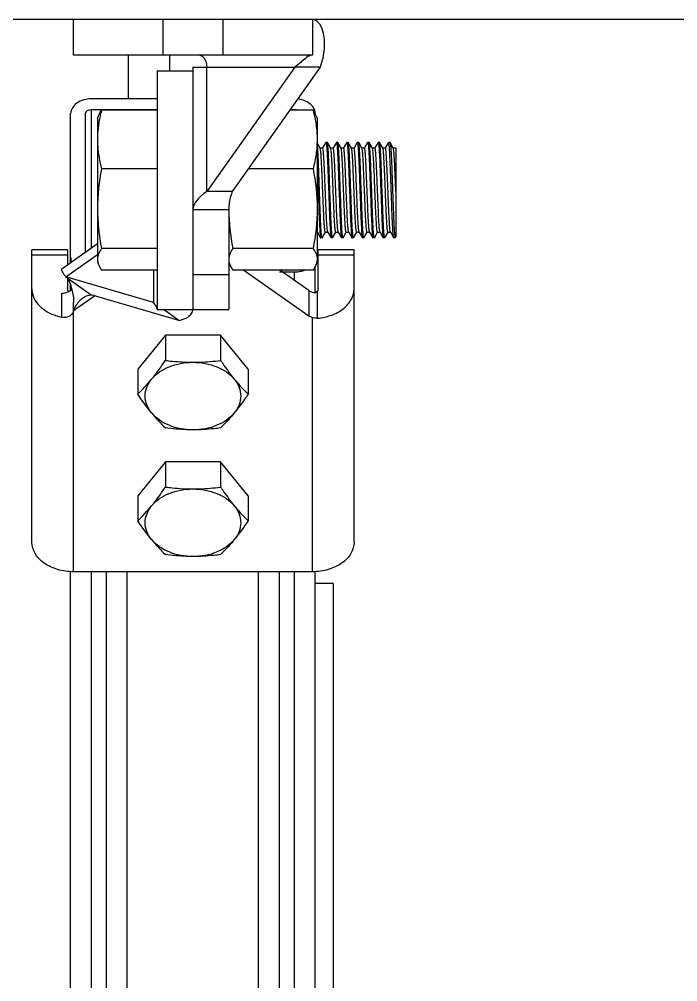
# Model space of a CAD drawing. Extents: x 4995099 to 5303443, y 4627657 to 4889583.
# Drawn here: x 5050446 to 5052048, y 4752135 to 4754476 of the extents above; entities that cross this region are included whole.
import ezdxf

# ---------------------------------------------------------------- set-up
doc = ezdxf.new("R2010")
doc.units = 0
doc.header["$LTSCALE"] = 1000
doc.header["$MEASUREMENT"] = 0
doc.layers.get('0').update_dxf_attribs({"color": 4, "linetype": 'CONTINUOUS'})
doc.layers.add('BZ', color=2, linetype='CONTINUOUS')

msp = doc.modelspace()

# ---------------------------------------------------------------- linework, layer by layer
at = {"linetype": 'Continuous'}
for p, q in [((5050578, 4754388.5), (5050578, 4754475.6)), ((5050578, 4754475.6), (5051158.8, 4754475.6)), ((5050795.8, 4754388.5), (5050795.8, 4754475.6)), ((5050941, 4754475.6), (5050941, 4754388.5)), ((5051158.8, 4754475.6), (5051158.8, 4754388.5)), ((5051158.8, 4754388.5), (5050578, 4754388.5)), ((5050710.7, 4754388.5), (5050710.7, 4754282)), ((5050811.3, 4754388.5), (5050811.3, 4754350.5)), ((5050868.3, 4754359.4), (5050868.3, 4753769.7)), ((5050868.3, 4754359.4), (5051116.2, 4754359.4)), ((5051116.2, 4754359.4), (5050902.4, 4754057)), ((5050902.4, 4754057), (5050902.4, 4754359.4)), ((5051177.8, 4754359.4), (5050964, 4754057)), ((5051177.8, 4754359.4), (5051116.2, 4754359.4)), ((5050781.2, 4754350.5), (5050781.2, 4753769.7)), ((5050781.2, 4754350.5), (5050868.3, 4754350.5)), ((5050781.2, 4754282), (5050621.5, 4754282)), ((5050570.7, 4753883.8), (5050570.7, 4754246.1)), ((5050607, 4753909.4), (5050607, 4754246.1)), ((5050621.5, 4753919.7), (5050621.5, 4754256.4)), ((5050621.5, 4754256.4), (5050781.2, 4754256.4)), ((5050636, 4754234.3), (5050638.4, 4754240.7)), ((5050781.2, 4754254.4), (5050645.8, 4754254.4)), ((5051160.5, 4754254.4), (5051103.6, 4754254.4)), ((5051105, 4754256.4), (5051115.2, 4754256.4)), ((5051115.2, 4754254.4), (5051115.2, 4754256.4)), ((5051168, 4754240.7), (5051170.4, 4754234.3)), ((5050636, 4754234.3), (5050636, 4753885.8)), ((5051170.4, 4754234.3), (5051170.4, 4753885.8)), ((5051177.8, 4754162.4), (5051170.4, 4754175.4)), ((5051191.7, 4754176), (5051183.9, 4754162.5)), ((5051191.7, 4754176), (5051192, 4754176.2)), ((5051195.2, 4754176.2), (5051192, 4754176.2)), ((5051195.4, 4754176), (5051195.2, 4754176.2)), ((5051203.2, 4754162.4), (5051195.4, 4754176)), ((5051217.2, 4754176), (5051209.3, 4754162.5)), ((5051217.2, 4754176), (5051217.4, 4754176.2)), ((5051220.6, 4754176.2), (5051217.4, 4754176.2)), ((5051220.8, 4754176), (5051220.6, 4754176.2)), ((5051228.6, 4754162.4), (5051220.8, 4754176)), ((5051242.6, 4754176), (5051234.7, 4754162.5)), ((5051242.6, 4754176), (5051242.8, 4754176.2)), ((5051246, 4754176.2), (5051242.8, 4754176.2)), ((5051246.2, 4754176), (5051246, 4754176.2)), ((5051254, 4754162.4), (5051246.2, 4754176)), ((5051268, 4754176), (5051260.2, 4754162.5)), ((5051268, 4754176), (5051268.2, 4754176.2)), ((5051271.4, 4754176.2), (5051268.2, 4754176.2)), ((5051271.6, 4754176), (5051271.4, 4754176.2)), ((5051279.5, 4754162.4), (5051271.6, 4754176)), ((5051293.4, 4754176), (5051285.6, 4754162.5)), ((5051293.4, 4754176), (5051293.6, 4754176.2)), ((5051296.8, 4754176.2), (5051293.6, 4754176.2)), ((5051297, 4754176), (5051296.8, 4754176.2)), ((5051304.9, 4754162.4), (5051297, 4754176)), ((5051318.8, 4754176), (5051311, 4754162.5)), ((5051318.8, 4754176), (5051319, 4754176.2)), ((5051322.2, 4754176.2), (5051319, 4754176.2)), ((5051322.5, 4754176), (5051322.2, 4754176.2)), ((5051330.3, 4754162.4), (5051322.5, 4754176)), ((5051344.2, 4754176), (5051336.4, 4754162.5)), ((5051344.5, 4754176.2), (5051344.2, 4754176)), ((5051347.6, 4754176.2), (5051344.5, 4754176.2)), ((5051347.6, 4754176.2), (5051347.9, 4754176)), ((5051355.7, 4754162.4), (5051347.9, 4754176)), ((5051347.9, 4754176), (5051348, 4754175.8)), ((5051178, 4754162.2), (5051177.8, 4754162.4)), ((5051184, 4754162.4), (5051177.8, 4754162.4)), ((5051178.1, 4754161.7), (5051178, 4754162.2)), ((5051203.4, 4754162.2), (5051203.2, 4754162.4)), ((5051209.4, 4754162.4), (5051203.2, 4754162.4)), ((5051228.8, 4754162.2), (5051228.6, 4754162.4)), ((5051234.8, 4754162.4), (5051228.6, 4754162.4)), ((5051254.2, 4754162.2), (5051254, 4754162.4)), ((5051260.3, 4754162.4), (5051254, 4754162.4)), ((5051254.3, 4754162), (5051254.2, 4754162.2)), ((5051279.6, 4754162.2), (5051279.5, 4754162.4)), ((5051285.7, 4754162.4), (5051279.5, 4754162.4)), ((5051305, 4754162.2), (5051304.9, 4754162.4)), ((5051311.1, 4754162.4), (5051304.9, 4754162.4)), ((5051330.4, 4754162.2), (5051330.3, 4754162.4)), ((5051336.5, 4754162.4), (5051330.3, 4754162.4)), ((5051355.8, 4754162.2), (5051355.7, 4754162.4)), ((5051361.9, 4754162.4), (5051355.7, 4754162.4)), ((5051362, 4754162.9), (5051361.8, 4754162.5)), ((5051362, 4754162.4), (5051361.9, 4754162.4)), ((5051362, 4754162.9), (5051362, 4753946.6)), ((5050781.2, 4754112.1), (5050645.8, 4754112.1)), ((5051160.5, 4754112.1), (5051003, 4754112.1)), ((5050964, 4754057), (5050902.4, 4754057)), ((5050955.5, 4754012.4), (5050868.3, 4754012.4)), ((5050955.5, 4754012.4), (5050955.5, 4753769.7)), ((5051170.4, 4753957.7), (5051171.2, 4753957.7)), ((5051171, 4753957.9), (5051171.2, 4753957.7)), ((5051171.2, 4753957.7), (5051179, 4753944.1)), ((5051182.7, 4753944.1), (5051190.5, 4753957.6)), ((5051190.4, 4753957.7), (5051196.6, 4753957.7)), ((5051196.5, 4753957.9), (5051196.3, 4753958.2)), ((5051196.5, 4753957.9), (5051196.6, 4753957.7)), ((5051196.6, 4753957.7), (5051204.5, 4753944.1)), ((5051208.1, 4753944.1), (5051215.9, 4753957.6)), ((5051215.8, 4753957.7), (5051222, 4753957.7)), ((5051221.9, 4753957.9), (5051222, 4753957.7)), ((5051222, 4753957.7), (5051229.9, 4753944.1)), ((5051233.5, 4753944.1), (5051241.3, 4753957.6)), ((5051241.2, 4753957.7), (5051247.4, 4753957.7)), ((5051247.3, 4753957.9), (5051247.4, 4753957.7)), ((5051247.4, 4753957.7), (5051255.3, 4753944.1)), ((5051258.9, 4753944.1), (5051266.7, 4753957.6)), ((5051266.6, 4753957.7), (5051272.8, 4753957.7)), ((5051272.7, 4753957.9), (5051272.8, 4753957.7)), ((5051272.8, 4753957.7), (5051280.7, 4753944.1)), ((5051284.3, 4753944.1), (5051292.1, 4753957.6)), ((5051292, 4753957.7), (5051298.2, 4753957.7)), ((5051298.1, 4753957.9), (5051298.2, 4753957.7)), ((5051298.2, 4753957.7), (5051306.1, 4753944.1)), ((5051309.8, 4753944.1), (5051317.5, 4753957.6)), ((5051317.4, 4753957.7), (5051323.6, 4753957.7)), ((5051323.5, 4753957.9), (5051322.7, 4753961.1)), ((5051323.5, 4753957.9), (5051323.6, 4753957.7)), ((5051323.6, 4753957.7), (5051331.5, 4753944.1)), ((5051335.2, 4753944.1), (5051342.9, 4753957.6)), ((5051342.8, 4753957.7), (5051349.1, 4753957.7)), ((5051348.9, 4753957.9), (5051349.1, 4753957.7)), ((5051349.1, 4753957.7), (5051356.9, 4753944.1)), ((5051179, 4753944.1), (5051179.3, 4753943.9)), ((5051182.5, 4753943.9), (5051179.3, 4753943.9)), ((5051182.7, 4753944.1), (5051182.5, 4753943.9)), ((5051204.5, 4753944.1), (5051204.7, 4753943.9)), ((5051207.9, 4753943.9), (5051204.7, 4753943.9)), ((5051208.1, 4753944.1), (5051207.9, 4753943.9)), ((5051229.9, 4753944.1), (5051230.1, 4753943.9)), ((5051233.3, 4753943.9), (5051230.1, 4753943.9)), ((5051233.5, 4753944.1), (5051233.3, 4753943.9)), ((5051255.3, 4753944.1), (5051255.5, 4753943.9)), ((5051258.7, 4753943.9), (5051255.5, 4753943.9)), ((5051258.9, 4753944.1), (5051258.7, 4753943.9)), ((5051280.7, 4753944.1), (5051280.9, 4753943.9)), ((5051284.1, 4753943.9), (5051280.9, 4753943.9)), ((5051284.3, 4753944.1), (5051284.1, 4753943.9)), ((5051306.1, 4753944.1), (5051306.3, 4753943.9)), ((5051309.5, 4753943.9), (5051306.3, 4753943.9)), ((5051309.8, 4753944.1), (5051309.5, 4753943.9)), ((5051331.5, 4753944.1), (5051331.7, 4753943.9)), ((5051334.9, 4753943.9), (5051331.7, 4753943.9)), ((5051335.2, 4753944.1), (5051334.9, 4753943.9)), ((5051360.3, 4753943.9), (5051357.2, 4753943.9)), ((5051360.3, 4753943.9), (5051360.6, 4753944.1)), ((5051360.6, 4753944.1), (5051362, 4753946.6)), ((5050476.3, 4753204), (5050476.3, 4753914.9)), ((5050563.4, 4753914.9), (5050476.3, 4753914.9)), ((5050549.2, 4753868.6), (5050636, 4753930)), ((5050563.4, 4753914.9), (5050563.4, 4753878.6)), ((5050781.2, 4753917.8), (5050645.8, 4753917.8)), ((5051160.5, 4753917.8), (5050965.3, 4753917.8)), ((5051173.2, 4753820), (5051173.2, 4753914.9)), ((5051260.4, 4753914.9), (5051173.2, 4753914.9)), ((5051260.4, 4753204), (5051260.4, 4753914.9)), ((5050563.4, 4753902.1), (5050476.3, 4753902.1)), ((5050558.8, 4753849.3), (5050636, 4753903.9)), ((5051260.4, 4753902.1), (5051173.2, 4753902.1)), ((5050636, 4753885.8), (5050638.4, 4753879.4)), ((5050781.2, 4753865.7), (5050645.8, 4753865.7)), ((5050772.7, 4753865.7), (5050772.7, 4753786.7)), ((5050955.5, 4753885.8), (5050957.8, 4753879.4)), ((5051160.5, 4753865.7), (5050965.3, 4753865.7)), ((5050992.4, 4753865.7), (5051150.2, 4753754.2)), ((5051150.2, 4753815.8), (5051079.5, 4753865.7)), ((5051166, 4753811.6), (5051166, 4753874.8)), ((5051168, 4753879.4), (5051170.4, 4753885.8)), ((5050558.8, 4753849.3), (5050620.4, 4753805.8)), ((5050772.7, 4753786.7), (5050558.8, 4753849.3)), ((5050563.4, 4753846.1), (5050563.4, 4753820)), ((5050564.1, 4753845.6), (5050566.3, 4753841)), ((5050566.3, 4753841), (5050570.7, 4753829.4)), ((5050868.3, 4753854.7), (5050955.5, 4753854.7)), ((5051078.9, 4753861.1), (5051115.2, 4753861.1)), ((5051115.2, 4753840.5), (5051115.2, 4753861.1)), ((5050570.7, 4753816.8), (5050570.7, 4753829.6)), ((5050570.7, 4753829.4), (5050574.7, 4753815)), ((5050549, 4753751.1), (5050549, 4753809.7)), ((5050574.7, 4753815), (5050577.3, 4753798.6)), ((5050577.3, 4753798.6), (5050577.9, 4753786.8)), ((5050577.9, 4753767.2), (5050628.9, 4753803.3)), ((5050834.3, 4753743.1), (5050620.4, 4753805.8)), ((5051150.2, 4753815.8), (5051150.2, 4753754.2)), ((5051170.7, 4753814.3), (5051170.7, 4753748.6)), ((5050577.9, 4753132.1), (5050577.9, 4753786.8)), ((5050781.2, 4753769.7), (5050955.5, 4753769.7)), ((5050834.3, 4753743.1), (5050796.8, 4753769.7)), ((5051158.7, 4753750), (5051158.7, 4753132.1)), ((5050801.2, 4753707.1), (5050734.2, 4753624.9)), ((5050801.2, 4753707.1), (5050801.2, 4753646)), ((5050935.4, 4753707.1), (5050801.2, 4753707.1)), ((5050935.4, 4753707.1), (5050935.4, 4753646)), ((5051002.4, 4753624.9), (5050935.4, 4753707.1)), ((5050734.2, 4753624.9), (5050734.2, 4753563.8)), ((5051002.4, 4753624.9), (5051002.4, 4753563.8)), ((5050801.2, 4753399.1), (5050734.2, 4753316.9)), ((5050801.2, 4753399.1), (5050801.2, 4753338)), ((5050935.4, 4753399.1), (5050801.2, 4753399.1)), ((5050935.4, 4753399.1), (5050935.4, 4753338)), ((5051002.4, 4753316.9), (5050935.4, 4753399.1)), ((5050734.2, 4753316.9), (5050734.2, 4753255.8)), ((5051002.4, 4753316.9), (5051002.4, 4753255.8)), ((5050570.7, 4749819.3), (5050570.7, 4753132.1)), ((5051158.7, 4753132.1), (5050577.9, 4753132.1)), ((5050621.5, 4749817.8), (5050621.5, 4753132.1)), ((5050657.8, 4749817.8), (5050657.8, 4753132.1)), ((5050708.6, 4749817.8), (5050708.6, 4753132.1)), ((5051028, 4749817.8), (5051028, 4753132.1)), ((5051078.9, 4749817.8), (5051078.9, 4753132.1)), ((5051115.2, 4749817.8), (5051115.2, 4753132.1)), ((5051166, 4749819.3), (5051166, 4753132.1)), ((5051209.5, 4753103.7), (5051166, 4753103.7)), ((5051209.5, 4753103.7), (5051209.5, 4749922.9))]:
    msp.add_line(p, q, dxfattribs=at)
for centre, radius, start, end in [((5051138.3, 4754245.6), 27.8, 17.8946, 22.1691), ((5050667.4, 4753930.4), 135.5, 215.5714, 216.7651), ((5050551.4, 4753842.1), 32, 292.244, 297.8329), ((5050552.3, 4753840.4), 30.1, 297.8753, 299.7704), ((5050443.4, 4753865), 418.6, 313.9914, 320.7735), ((5051092, 4753782.9), 418.6, 219.2265, 226.0086), ((5050443.4, 4753557), 418.6, 313.9914, 320.7735), ((5051092, 4753474.9), 418.6, 219.2265, 226.0086)]:
    msp.add_arc(centre, radius, start, end, dxfattribs=at)
for points, knots in [([(5051158.8, 4754475.6), (5051173.1, 4754475.6), (5051185.3, 4754448.9), (5051188, 4754423.4), (5051187.7, 4754395.2), (5051182.8, 4754373.8), (5051177.8, 4754359.4)], [0, 0, 0, 0, 0.34128, 0.481725, 0.640517, 1, 1, 1, 1]), ([(5050902.4, 4754359.4), (5050902.4, 4754366.6), (5050899.6, 4754379.8), (5050887.4, 4754388.5), (5050881.8, 4754388.5)], [0, 0, 0, 0, 0.55976, 1, 1, 1, 1]), ([(5051158.8, 4754388.5), (5051155, 4754388.5), (5051146, 4754384.1), (5051139.2, 4754377.9), (5051134.9, 4754374.3)], [0, 0, 0, 0, 0.400704, 1, 1, 1, 1]), ([(5051134.9, 4754374.3), (5051133.5, 4754373.1), (5051127.4, 4754368), (5051121.2, 4754363), (5051116.2, 4754359.4)], [0, 0, 0, 0, 0.226541, 1, 1, 1, 1]), ([(5050621.5, 4754282), (5050609, 4754282), (5050585.8, 4754277.3), (5050570.7, 4754255.9), (5050570.7, 4754246.1)], [0, 0, 0, 0, 0.559767, 1, 1, 1, 1]), ([(5051164, 4754256), (5051162.6, 4754259.4), (5051153.2, 4754273.6), (5051135.6, 4754280.3), (5051122.7, 4754281.6)], [0, 0, 0, 0, 0.221061, 1, 1, 1, 1]), ([(5050645.8, 4754254.4), (5050644.3, 4754248.5), (5050638.9, 4754225.2), (5050636, 4754201.2), (5050636, 4754183.3)], [0, 0, 0, 0, 0.252048, 1, 1, 1, 1]), ([(5050638.3, 4754240.5), (5050638.7, 4754241.7), (5050640.7, 4754246.6), (5050643.5, 4754251.1), (5050645.8, 4754254.4)], [0, 0, 0, 0, 0.238306, 1, 1, 1, 1]), ([(5051168.1, 4754240.5), (5051167.7, 4754241.7), (5051165.6, 4754246.6), (5051162.9, 4754251.1), (5051160.5, 4754254.4)], [0, 0, 0, 0, 0.238306, 1, 1, 1, 1]), ([(5051160.5, 4754254.4), (5051163.5, 4754242.7), (5051168.5, 4754219.2), (5051170.4, 4754195.2), (5051170.4, 4754183.3)], [0, 0, 0, 0, 0.502209, 1, 1, 1, 1]), ([(5051166, 4754246.1), (5051166, 4754247.4), (5051165.8, 4754250.2), (5051165.1, 4754252.8), (5051164.7, 4754254.1)], [0, 0, 0, 0, 0.496614, 1, 1, 1, 1]), ([(5050636, 4754183.3), (5050636, 4754177.3), (5050636.9, 4754153.3), (5050641.3, 4754129.6), (5050645.8, 4754112.1)], [0, 0, 0, 0, 0.248826, 1, 1, 1, 1]), ([(5051170.4, 4754183.3), (5051170.4, 4754171.3), (5051168.5, 4754147.3), (5051163.5, 4754123.8), (5051160.5, 4754112.1)], [0, 0, 0, 0, 0.497791, 1, 1, 1, 1]), ([(5051179.3, 4753977.9), (5051178.4, 4753996.3), (5051177.3, 4754025.3), (5051175.9, 4754064.8), (5051174.9, 4754095.5), (5051173.8, 4754123.4), (5051172.7, 4754146.6), (5051171.9, 4754162.1), (5051171, 4754170.8), (5051170.6, 4754173.8), (5051170.4, 4754174.9)], [0, 0, 0, 0, 0.280313, 0.441626, 0.601058, 0.746568, 0.867171, 0.953784, 0.982215, 1, 1, 1, 1]), ([(5051192, 4754176.2), (5051192.1, 4754176.2), (5051192.4, 4754175.7), (5051192.6, 4754174.8), (5051192.9, 4754173.2), (5051193.4, 4754169.9), (5051193.9, 4754164.3), (5051194.4, 4754156), (5051195, 4754145.5), (5051195.6, 4754133.2), (5051196.2, 4754119.3), (5051197, 4754098.6), (5051198, 4754071.1), (5051199.1, 4754038), (5051200.2, 4754006.9), (5051201.1, 4753987), (5051201.5, 4753977.9)], [0, 0, 0, 0, 0.00218, 0.007156, 0.015174, 0.026244, 0.057342, 0.099842, 0.152844, 0.215209, 0.285592, 0.362474, 0.528996, 0.700446, 0.862075, 1, 1, 1, 1]), ([(5051204.7, 4753977.9), (5051204.3, 4753986.8), (5051203.4, 4754006), (5051202.3, 4754036.3), (5051201.2, 4754068.6), (5051200.1, 4754100.1), (5051199.2, 4754124.8), (5051198.3, 4754142.2), (5051197.8, 4754153), (5051197.2, 4754161.8), (5051196.7, 4754168.6), (5051196.1, 4754173), (5051195.8, 4754175.3), (5051195.4, 4754176)], [0, 0, 0, 0, 0.134252, 0.291372, 0.458537, 0.622096, 0.768683, 0.831794, 0.886343, 0.931217, 0.965509, 0.98855, 1, 1, 1, 1]), ([(5051217.4, 4754176.2), (5051217.5, 4754176.2), (5051217.8, 4754175.7), (5051218, 4754174.8), (5051218.3, 4754173.2), (5051218.8, 4754169.9), (5051219.3, 4754164.3), (5051219.8, 4754156), (5051220.4, 4754145.5), (5051221, 4754133.2), (5051221.6, 4754119.4), (5051222.4, 4754098.6), (5051223.4, 4754071.1), (5051224.5, 4754038.1), (5051225.7, 4754006.9), (5051226.5, 4753987), (5051226.9, 4753977.9)], [0, 0, 0, 0, 0.002174, 0.007143, 0.015154, 0.026218, 0.057307, 0.099799, 0.152794, 0.215155, 0.285537, 0.362422, 0.52895, 0.70041, 0.86206, 1, 1, 1, 1]), ([(5051230.1, 4753977.9), (5051229.7, 4753986.8), (5051228.9, 4754006), (5051227.7, 4754036.3), (5051226.6, 4754068.6), (5051225.5, 4754100.1), (5051224.6, 4754124.8), (5051223.8, 4754142.2), (5051223.2, 4754153), (5051222.6, 4754161.8), (5051222.1, 4754168.6), (5051221.5, 4754173), (5051221.2, 4754175.3), (5051220.8, 4754176)], [0, 0, 0, 0, 0.134248, 0.291362, 0.458527, 0.622086, 0.768676, 0.831791, 0.886342, 0.931217, 0.965509, 0.988549, 1, 1, 1, 1]), ([(5051242.8, 4754176.2), (5051243, 4754176.2), (5051243.2, 4754175.7), (5051243.5, 4754174.8), (5051243.8, 4754173.2), (5051244.2, 4754169.9), (5051244.7, 4754164.3), (5051245.3, 4754156), (5051245.8, 4754145.5), (5051246.4, 4754133.2), (5051247, 4754119.4), (5051247.8, 4754098.6), (5051248.8, 4754071.1), (5051249.9, 4754038.1), (5051251.1, 4754006.9), (5051251.9, 4753987), (5051252.3, 4753977.9)], [0, 0, 0, 0, 0.002175, 0.007145, 0.015158, 0.026223, 0.057313, 0.099807, 0.152805, 0.215171, 0.285555, 0.36244, 0.528965, 0.700426, 0.862068, 1, 1, 1, 1]), ([(5051255.5, 4753977.9), (5051255.1, 4753986.8), (5051254.3, 4754006), (5051253.2, 4754036.3), (5051252, 4754068.6), (5051250.9, 4754100.1), (5051250, 4754124.8), (5051249.2, 4754142.2), (5051248.6, 4754153), (5051248, 4754161.8), (5051247.5, 4754168.6), (5051246.9, 4754173), (5051246.6, 4754175.3), (5051246.2, 4754176)], [0, 0, 0, 0, 0.134249, 0.291369, 0.458531, 0.622086, 0.768675, 0.831789, 0.886339, 0.931214, 0.965507, 0.988549, 1, 1, 1, 1]), ([(5051268.2, 4754176.2), (5051268.4, 4754176.2), (5051268.6, 4754175.7), (5051268.9, 4754174.8), (5051269.2, 4754173.2), (5051269.6, 4754169.9), (5051270.1, 4754164.3), (5051270.7, 4754156), (5051271.2, 4754145.5), (5051271.8, 4754133.2), (5051272.4, 4754119.3), (5051273.2, 4754098.6), (5051274.2, 4754071.1), (5051275.3, 4754038), (5051276.5, 4754006.9), (5051277.3, 4753987), (5051277.8, 4753977.9)], [0, 0, 0, 0, 0.002179, 0.007154, 0.015171, 0.02624, 0.057337, 0.099835, 0.152836, 0.215199, 0.285581, 0.362463, 0.528986, 0.700438, 0.862072, 1, 1, 1, 1]), ([(5051280.9, 4753977.9), (5051280.5, 4753986.8), (5051279.7, 4754006), (5051278.6, 4754036.3), (5051277.5, 4754068.6), (5051276.3, 4754100.1), (5051275.4, 4754124.8), (5051274.6, 4754142.2), (5051274, 4754153), (5051273.4, 4754161.8), (5051272.9, 4754168.6), (5051272.3, 4754173), (5051272, 4754175.3), (5051271.6, 4754176)], [0, 0, 0, 0, 0.134251, 0.29137, 0.458536, 0.622096, 0.768683, 0.831794, 0.886344, 0.931218, 0.96551, 0.98855, 1, 1, 1, 1]), ([(5051293.6, 4754176.2), (5051293.8, 4754176.2), (5051294.1, 4754175.7), (5051294.3, 4754174.8), (5051294.6, 4754173.2), (5051295, 4754169.9), (5051295.5, 4754164.3), (5051296.1, 4754156), (5051296.7, 4754145.5), (5051297.2, 4754133.2), (5051297.8, 4754119.4), (5051298.6, 4754098.6), (5051299.6, 4754071.1), (5051300.7, 4754038.1), (5051301.9, 4754006.9), (5051302.7, 4753987), (5051303.2, 4753977.9)], [0, 0, 0, 0, 0.002173, 0.00714, 0.01515, 0.026213, 0.0573, 0.09979, 0.152784, 0.215145, 0.285528, 0.362414, 0.528942, 0.700406, 0.862059, 1, 1, 1, 1]), ([(5051306.3, 4753977.9), (5051305.9, 4753986.8), (5051305.1, 4754006), (5051304, 4754036.3), (5051302.9, 4754068.6), (5051301.7, 4754100.1), (5051300.8, 4754124.8), (5051300, 4754142.2), (5051299.4, 4754153), (5051298.8, 4754161.8), (5051298.3, 4754168.6), (5051297.7, 4754173), (5051297.4, 4754175.3), (5051297, 4754176)], [0, 0, 0, 0, 0.134247, 0.291362, 0.458526, 0.622082, 0.768672, 0.831787, 0.88634, 0.931215, 0.965508, 0.988549, 1, 1, 1, 1]), ([(5051319, 4754176.2), (5051319.2, 4754176.2), (5051319.5, 4754175.7), (5051319.7, 4754174.8), (5051320, 4754173.2), (5051320.4, 4754169.9), (5051320.9, 4754164.3), (5051321.5, 4754156), (5051322.1, 4754145.5), (5051322.7, 4754133.2), (5051323.2, 4754119.4), (5051324, 4754098.6), (5051325, 4754071.1), (5051326.2, 4754038), (5051327.3, 4754006.9), (5051328.1, 4753987), (5051328.6, 4753977.9)], [0, 0, 0, 0, 0.002177, 0.007149, 0.015163, 0.02623, 0.057323, 0.099818, 0.152818, 0.215183, 0.285568, 0.362452, 0.528976, 0.700434, 0.862071, 1, 1, 1, 1]), ([(5051331.7, 4753977.9), (5051331.3, 4753986.8), (5051330.5, 4754006), (5051329.4, 4754036.3), (5051328.3, 4754068.6), (5051327.2, 4754100.1), (5051326.2, 4754124.8), (5051325.4, 4754142.2), (5051324.8, 4754153), (5051324.3, 4754161.8), (5051323.8, 4754168.6), (5051323.1, 4754173), (5051322.8, 4754175.3), (5051322.5, 4754176)], [0, 0, 0, 0, 0.134252, 0.291372, 0.458534, 0.62209, 0.768678, 0.831791, 0.88634, 0.931215, 0.965508, 0.988549, 1, 1, 1, 1]), ([(5051356.9, 4753944.1), (5051356.7, 4753944.5), (5051356.4, 4753945.7), (5051356.1, 4753947.9), (5051355.7, 4753951.2), (5051355.1, 4753957.6), (5051354.5, 4753967.9), (5051353.7, 4753982.7), (5051353, 4754000.3), (5051352.2, 4754020.2), (5051351.5, 4754041.5), (5051350.7, 4754063.5), (5051349.9, 4754085.4), (5051349.2, 4754106.3), (5051348.4, 4754125.6), (5051347.6, 4754142.4), (5051347, 4754154.6), (5051346.4, 4754162.7), (5051346.1, 4754167.4), (5051345.7, 4754171), (5051345.3, 4754173.8), (5051345, 4754175.2), (5051344.7, 4754176.2), (5051344.5, 4754176.2)], [0, 0, 0, 0, 0.005461, 0.015369, 0.029712, 0.048378, 0.097984, 0.162392, 0.239234, 0.32568, 0.418537, 0.514379, 0.609666, 0.700878, 0.784648, 0.857887, 0.917894, 0.942228, 0.962473, 0.978452, 0.990029, 0.997146, 1, 1, 1, 1]), ([(5051348, 4754175.8), (5051348.2, 4754175.3), (5051348.4, 4754174), (5051349, 4754170), (5051349.6, 4754162.6), (5051350.4, 4754150.9), (5051351.1, 4754136), (5051351.9, 4754118.2), (5051352.6, 4754098.4), (5051353.4, 4754077.1), (5051354.1, 4754055.3), (5051354.9, 4754033.6), (5051355.7, 4754012.8), (5051356.4, 4753993.8), (5051357.2, 4753977.2), (5051357.8, 4753965.2), (5051358.4, 4753957.2), (5051358.7, 4753952.6), (5051359.1, 4753949), (5051359.5, 4753946.3), (5051359.8, 4753944.9), (5051360.1, 4753943.9), (5051360.3, 4753943.9)], [0, 0, 0, 0, 0.006475, 0.017345, 0.052019, 0.102898, 0.168161, 0.245445, 0.331943, 0.424513, 0.519786, 0.6143, 0.704615, 0.787448, 0.85979, 0.919015, 0.943021, 0.962988, 0.978745, 0.990161, 0.99718, 1, 1, 1, 1]), ([(5051190.4, 4753957.7), (5051190.2, 4753957.7), (5051189.8, 4753958.5), (5051189.6, 4753959.7), (5051189.2, 4753962.1), (5051188.8, 4753965.2), (5051188.4, 4753969.2), (5051187.9, 4753976.1), (5051187.2, 4753986.5), (5051186.5, 4754000.8), (5051185.8, 4754017.3), (5051185, 4754035.3), (5051184.3, 4754054.2), (5051183.5, 4754073.3), (5051182.8, 4754091.9), (5051182, 4754109.4), (5051181.3, 4754125.1), (5051180.5, 4754138.5), (5051179.8, 4754149.1), (5051179.1, 4754156.5), (5051178.6, 4754160.4), (5051178.1, 4754161.7)], [0, 0, 0, 0, 0.002911, 0.009851, 0.021077, 0.036552, 0.056152, 0.079719, 0.137881, 0.208992, 0.29053, 0.379595, 0.473019, 0.567477, 0.659607, 0.74613, 0.82397, 0.89036, 0.94295, 0.979899, 1, 1, 1, 1]), ([(5051196.3, 4753958.2), (5051195.9, 4753959.4), (5051195.4, 4753963.2), (5051194.6, 4753970.4), (5051193.9, 4753980.8), (5051193.2, 4753994.1), (5051192.4, 4754009.8), (5051191.7, 4754027.3), (5051190.9, 4754046), (5051190.2, 4754065.1), (5051189.4, 4754084.1), (5051188.7, 4754102.3), (5051187.9, 4754118.9), (5051187.2, 4754133.4), (5051186.5, 4754143.9), (5051186, 4754150.8), (5051185.6, 4754154.8), (5051185.2, 4754158), (5051184.9, 4754160.4), (5051184.6, 4754161.6), (5051184.2, 4754162.4), (5051184, 4754162.4)], [0, 0, 0, 0, 0.018814, 0.054691, 0.106467, 0.172314, 0.249877, 0.336373, 0.428694, 0.52352, 0.617441, 0.707082, 0.789219, 0.860904, 0.919566, 0.943342, 0.96312, 0.978736, 0.990065, 0.997067, 1, 1, 1, 1]), ([(5051215.8, 4753957.7), (5051215.6, 4753957.7), (5051215.2, 4753958.5), (5051214.9, 4753959.8), (5051214.6, 4753962.2), (5051214.2, 4753965.4), (5051213.8, 4753969.5), (5051213.3, 4753976.6), (5051212.6, 4753987.3), (5051211.9, 4754002.1), (5051211.1, 4754019), (5051210.3, 4754037.4), (5051209.6, 4754056.6), (5051208.8, 4754075.9), (5051208.1, 4754094.7), (5051207.3, 4754112.2), (5051206.5, 4754127.8), (5051205.8, 4754140.9), (5051205, 4754151), (5051204.4, 4754157.4), (5051203.8, 4754160.7), (5051203.6, 4754161.8), (5051203.4, 4754162.2)], [0, 0, 0, 0, 0.002979, 0.01011, 0.021658, 0.037569, 0.057721, 0.081935, 0.141647, 0.214533, 0.297928, 0.388772, 0.483731, 0.57932, 0.672029, 0.758454, 0.835426, 0.900125, 0.95019, 0.983823, 0.99411, 1, 1, 1, 1]), ([(5051221.9, 4753957.9), (5051221.7, 4753958.3), (5051221.4, 4753959.4), (5051220.8, 4753962.7), (5051220.2, 4753969.1), (5051219.4, 4753979.2), (5051218.7, 4753992.3), (5051217.9, 4754007.9), (5051217.2, 4754025.4), (5051216.4, 4754044.2), (5051215.7, 4754063.5), (5051214.9, 4754082.7), (5051214.1, 4754101.1), (5051213.4, 4754118), (5051212.6, 4754132.8), (5051212, 4754143.5), (5051211.4, 4754150.6), (5051211, 4754154.7), (5051210.7, 4754157.9), (5051210.3, 4754160.3), (5051210, 4754161.6), (5051209.6, 4754162.4), (5051209.4, 4754162.4)], [0, 0, 0, 0, 0.005873, 0.016149, 0.049758, 0.099805, 0.164491, 0.241456, 0.327881, 0.420594, 0.516191, 0.611162, 0.702019, 0.785427, 0.858327, 0.918049, 0.942268, 0.962424, 0.978339, 0.989888, 0.997021, 1, 1, 1, 1]), ([(5051241.2, 4753957.7), (5051241, 4753957.7), (5051240.7, 4753958.5), (5051240.4, 4753959.8), (5051240, 4753962.2), (5051239.6, 4753965.4), (5051239.2, 4753969.5), (5051238.7, 4753976.6), (5051238, 4753987.3), (5051237.3, 4754002.1), (5051236.5, 4754019), (5051235.7, 4754037.4), (5051235, 4754056.6), (5051234.2, 4754075.9), (5051233.5, 4754094.7), (5051232.7, 4754112.2), (5051231.9, 4754127.8), (5051231.2, 4754140.9), (5051230.5, 4754151), (5051229.8, 4754157.4), (5051229.2, 4754160.7), (5051229, 4754161.8), (5051228.8, 4754162.2)], [0, 0, 0, 0, 0.002978, 0.01011, 0.021657, 0.037569, 0.057721, 0.081935, 0.141646, 0.214533, 0.297927, 0.388772, 0.483732, 0.579321, 0.67203, 0.758455, 0.835427, 0.900125, 0.95019, 0.983823, 0.994113, 1, 1, 1, 1]), ([(5051247.3, 4753957.9), (5051247.1, 4753958.3), (5051246.8, 4753959.4), (5051246.2, 4753962.7), (5051245.6, 4753969.1), (5051244.8, 4753979.2), (5051244.1, 4753992.3), (5051243.3, 4754007.9), (5051242.6, 4754025.4), (5051241.8, 4754044.2), (5051241.1, 4754063.5), (5051240.3, 4754082.7), (5051239.5, 4754101.1), (5051238.8, 4754118), (5051238, 4754132.8), (5051237.4, 4754143.5), (5051236.8, 4754150.6), (5051236.4, 4754154.7), (5051236.1, 4754157.9), (5051235.7, 4754160.3), (5051235.4, 4754161.6), (5051235.1, 4754162.4), (5051234.8, 4754162.4)], [0, 0, 0, 0, 0.005876, 0.016149, 0.049759, 0.099805, 0.164492, 0.241457, 0.327882, 0.420595, 0.516191, 0.611162, 0.702019, 0.785427, 0.858326, 0.918049, 0.942268, 0.962424, 0.978338, 0.989888, 0.99702, 1, 1, 1, 1]), ([(5051266.6, 4753957.7), (5051266.4, 4753957.7), (5051266.1, 4753958.5), (5051265.8, 4753959.8), (5051265.4, 4753962.2), (5051265, 4753965.3), (5051264.7, 4753969.3), (5051264.1, 4753976.3), (5051263.5, 4753986.9), (5051262.7, 4754001.4), (5051262, 4754018), (5051261.2, 4754036.2), (5051260.4, 4754055.2), (5051259.7, 4754074.4), (5051258.9, 4754093.1), (5051258.2, 4754110.6), (5051257.4, 4754126.3), (5051256.7, 4754139.5), (5051256, 4754150), (5051255.2, 4754157.1), (5051254.8, 4754160.8), (5051254.3, 4754162)], [0, 0, 0, 0, 0.00294, 0.009963, 0.021326, 0.036989, 0.056826, 0.080671, 0.139499, 0.211374, 0.29371, 0.383542, 0.477628, 0.572576, 0.664959, 0.751445, 0.828916, 0.894583, 0.946089, 0.981611, 1, 1, 1, 1]), ([(5051272.5, 4753958.4), (5051272, 4753959.8), (5051271.6, 4753963.7), (5051270.8, 4753971.2), (5051270.1, 4753981.9), (5051269.4, 4753995.3), (5051268.6, 4754011.1), (5051267.9, 4754028.5), (5051267.1, 4754047.1), (5051266.4, 4754066.2), (5051265.6, 4754085), (5051264.9, 4754103), (5051264.1, 4754119.4), (5051263.4, 4754133.7), (5051262.7, 4754144.1), (5051262.2, 4754151), (5051261.8, 4754154.9), (5051261.5, 4754158), (5051261.1, 4754160.4), (5051260.8, 4754161.6), (5051260.5, 4754162.4), (5051260.3, 4754162.4)], [0, 0, 0, 0, 0.020522, 0.05782, 0.110674, 0.177241, 0.25517, 0.341702, 0.433769, 0.528107, 0.621369, 0.710247, 0.791589, 0.862513, 0.920514, 0.944012, 0.963555, 0.978984, 0.990176, 0.997096, 1, 1, 1, 1]), ([(5051292, 4753957.7), (5051291.8, 4753957.7), (5051291.5, 4753958.5), (5051291.2, 4753959.8), (5051290.8, 4753962.2), (5051290.4, 4753965.4), (5051290, 4753969.5), (5051289.5, 4753976.6), (5051288.8, 4753987.3), (5051288.1, 4754002.1), (5051287.3, 4754019), (5051286.6, 4754037.4), (5051285.8, 4754056.6), (5051285, 4754075.9), (5051284.3, 4754094.7), (5051283.5, 4754112.2), (5051282.8, 4754127.8), (5051282, 4754140.9), (5051281.3, 4754151), (5051280.7, 4754157.4), (5051280.1, 4754160.7), (5051279.8, 4754161.8), (5051279.6, 4754162.2)], [0, 0, 0, 0, 0.002979, 0.01011, 0.021658, 0.037569, 0.057721, 0.081935, 0.141647, 0.214533, 0.297928, 0.388772, 0.483732, 0.57932, 0.672029, 0.758455, 0.835426, 0.900125, 0.95019, 0.983823, 0.994111, 1, 1, 1, 1]), ([(5051298.1, 4753957.9), (5051297.9, 4753958.3), (5051297.6, 4753959.4), (5051297, 4753962.7), (5051296.4, 4753969.1), (5051295.7, 4753979.2), (5051294.9, 4753992.3), (5051294.2, 4754007.9), (5051293.4, 4754025.4), (5051292.6, 4754044.2), (5051291.9, 4754063.5), (5051291.1, 4754082.7), (5051290.4, 4754101.1), (5051289.6, 4754118), (5051288.9, 4754132.8), (5051288.2, 4754143.5), (5051287.6, 4754150.6), (5051287.3, 4754154.7), (5051286.9, 4754157.9), (5051286.5, 4754160.3), (5051286.2, 4754161.6), (5051285.9, 4754162.4), (5051285.7, 4754162.4)], [0, 0, 0, 0, 0.005874, 0.016149, 0.049759, 0.099805, 0.164491, 0.241457, 0.327881, 0.420594, 0.516191, 0.611162, 0.702019, 0.785427, 0.858327, 0.918049, 0.942268, 0.962424, 0.978338, 0.989888, 0.997021, 1, 1, 1, 1]), ([(5051316.4, 4753961.1), (5051315.6, 4753966), (5051314.7, 4753979.5), (5051313.4, 4754003.8), (5051312.1, 4754035), (5051310.7, 4754069.3), (5051309.6, 4754097.9), (5051308.6, 4754119.1), (5051307.9, 4754132.6), (5051307.2, 4754143.9), (5051306.5, 4754152.5), (5051306, 4754158), (5051305.4, 4754160.9), (5051305.2, 4754161.9), (5051305, 4754162.2)], [0, 0, 0, 0, 0.074943, 0.200842, 0.362373, 0.539776, 0.711331, 0.788253, 0.85604, 0.912609, 0.95623, 0.985597, 0.994677, 1, 1, 1, 1]), ([(5051322.7, 4753961.1), (5051321.9, 4753966.2), (5051321, 4753980.2), (5051319.6, 4754005.3), (5051318.3, 4754037.5), (5051317.2, 4754066.9), (5051316.2, 4754090.8), (5051315.5, 4754107.6), (5051314.8, 4754122.9), (5051314.1, 4754136.1), (5051313.4, 4754146.9), (5051312.7, 4754154.1), (5051312.2, 4754158.4), (5051311.9, 4754160.6), (5051311.6, 4754161.7), (5051311.3, 4754162.4), (5051311.1, 4754162.4)], [0, 0, 0, 0, 0.077318, 0.207666, 0.3744, 0.556123, 0.645307, 0.729501, 0.805982, 0.872279, 0.926255, 0.966184, 0.980475, 0.990844, 0.997262, 1, 1, 1, 1]), ([(5051342.8, 4753957.7), (5051342.6, 4753957.7), (5051342.3, 4753958.5), (5051342, 4753959.8), (5051341.6, 4753962.2), (5051341.2, 4753965.4), (5051340.9, 4753969.5), (5051340.3, 4753976.6), (5051339.7, 4753987.3), (5051338.9, 4754002.1), (5051338.1, 4754019), (5051337.4, 4754037.4), (5051336.6, 4754056.6), (5051335.9, 4754075.9), (5051335.1, 4754094.7), (5051334.3, 4754112.2), (5051333.6, 4754127.8), (5051332.8, 4754140.9), (5051332.1, 4754151), (5051331.5, 4754157.4), (5051330.9, 4754160.7), (5051330.6, 4754161.8), (5051330.4, 4754162.2)], [0, 0, 0, 0, 0.002979, 0.01011, 0.021658, 0.037569, 0.057721, 0.081935, 0.141647, 0.214533, 0.297928, 0.388772, 0.483731, 0.57932, 0.672029, 0.758454, 0.835426, 0.900125, 0.95019, 0.983823, 0.99411, 1, 1, 1, 1]), ([(5051348.9, 4753957.9), (5051348.7, 4753958.3), (5051348.4, 4753959.4), (5051347.8, 4753962.7), (5051347.2, 4753969.1), (5051346.5, 4753979.2), (5051345.7, 4753992.3), (5051345, 4754007.9), (5051344.2, 4754025.4), (5051343.5, 4754044.2), (5051342.7, 4754063.5), (5051341.9, 4754082.7), (5051341.2, 4754101.1), (5051340.4, 4754118), (5051339.7, 4754132.8), (5051339, 4754143.5), (5051338.5, 4754150.6), (5051338.1, 4754154.7), (5051337.7, 4754157.9), (5051337.3, 4754160.3), (5051337, 4754161.6), (5051336.7, 4754162.4), (5051336.5, 4754162.4)], [0, 0, 0, 0, 0.005876, 0.016149, 0.049759, 0.099805, 0.164492, 0.241457, 0.327882, 0.420595, 0.516192, 0.611162, 0.702019, 0.785427, 0.858326, 0.918049, 0.942268, 0.962424, 0.978338, 0.989888, 0.99702, 1, 1, 1, 1]), ([(5051362, 4754057), (5051361.5, 4754069.8), (5051360.8, 4754088.5), (5051359.7, 4754112.5), (5051359, 4754128), (5051358.2, 4754141), (5051357.5, 4754151), (5051356.9, 4754157.4), (5051356.3, 4754160.7), (5051356, 4754161.8), (5051355.8, 4754162.2)], [0, 0, 0, 0, 0.365048, 0.532447, 0.681469, 0.806694, 0.90358, 0.968671, 0.988591, 1, 1, 1, 1]), ([(5051170.4, 4754129.3), (5051170.9, 4754117), (5051172.8, 4754066.5), (5051174.2, 4754016.1), (5051176.1, 4753977.9)], [0, 0, 0, 0, 0.243471, 1, 1, 1, 1]), ([(5050902.4, 4754057), (5050897.4, 4754053.5), (5050882.5, 4754042.5), (5050868.3, 4754025.3), (5050868.3, 4754012.4)], [0, 0, 0, 0, 0.32007, 1, 1, 1, 1]), ([(5050964, 4754057), (5050962.6, 4754053.3), (5050957.9, 4754038.9), (5050955.5, 4754023.6), (5050955.5, 4754012.4)], [0, 0, 0, 0, 0.257441, 1, 1, 1, 1]), ([(5051171, 4753957.9), (5051171, 4753958.1), (5051170.6, 4753958.9), (5051170.5, 4753959.8), (5051170.4, 4753960.6)], [0, 0, 0, 0, 0.15445, 1, 1, 1, 1]), ([(5051176.1, 4753977.9), (5051176.3, 4753973.4), (5051176.8, 4753965.5), (5051177.4, 4753956.3), (5051177.9, 4753950.5), (5051178.2, 4753947.6), (5051178.6, 4753945.5), (5051178.8, 4753944.4), (5051179, 4753944.1)], [0, 0, 0, 0, 0.396699, 0.701381, 0.816026, 0.904317, 0.965635, 1, 1, 1, 1]), ([(5051182.5, 4753943.9), (5051182.2, 4753943.9), (5051181.9, 4753944.9), (5051181.6, 4753946.4), (5051181.2, 4753949.3), (5051180.8, 4753953.1), (5051180.4, 4753957.9), (5051179.9, 4753966.3), (5051179.5, 4753973.1), (5051179.3, 4753977.9)], [0, 0, 0, 0, 0.020032, 0.070193, 0.151802, 0.264388, 0.406949, 0.578205, 1, 1, 1, 1]), ([(5051201.5, 4753977.9), (5051201.7, 4753973.4), (5051202.2, 4753965.5), (5051202.8, 4753956.3), (5051203.3, 4753950.5), (5051203.7, 4753947.6), (5051204, 4753945.5), (5051204.3, 4753944.4), (5051204.5, 4753944.1)], [0, 0, 0, 0, 0.396703, 0.701378, 0.816024, 0.904313, 0.965634, 1, 1, 1, 1]), ([(5051207.9, 4753943.9), (5051207.6, 4753943.9), (5051207.3, 4753944.9), (5051207, 4753946.4), (5051206.6, 4753949.3), (5051206.2, 4753953.1), (5051205.8, 4753957.9), (5051205.3, 4753966.3), (5051204.9, 4753973.1), (5051204.7, 4753977.9)], [0, 0, 0, 0, 0.019992, 0.070121, 0.15171, 0.264292, 0.406859, 0.578131, 1, 1, 1, 1]), ([(5051226.9, 4753977.9), (5051227.2, 4753973.4), (5051227.6, 4753965.5), (5051228.2, 4753956.3), (5051228.7, 4753950.5), (5051229.1, 4753947.6), (5051229.4, 4753945.5), (5051229.7, 4753944.4), (5051229.9, 4753944.1)], [0, 0, 0, 0, 0.396697, 0.701376, 0.816023, 0.904315, 0.965634, 1, 1, 1, 1]), ([(5051233.3, 4753943.9), (5051233, 4753943.9), (5051232.7, 4753944.9), (5051232.4, 4753946.4), (5051232, 4753949.3), (5051231.6, 4753953.1), (5051231.3, 4753958), (5051230.7, 4753966.3), (5051230.3, 4753973.1), (5051230.1, 4753977.9)], [0, 0, 0, 0, 0.020046, 0.070224, 0.151839, 0.264427, 0.406984, 0.57823, 1, 1, 1, 1]), ([(5051252.3, 4753977.9), (5051252.6, 4753973.4), (5051253, 4753965.5), (5051253.6, 4753956.3), (5051254.1, 4753950.5), (5051254.5, 4753947.6), (5051254.8, 4753945.5), (5051255.1, 4753944.4), (5051255.3, 4753944.1)], [0, 0, 0, 0, 0.3967, 0.70138, 0.816026, 0.904316, 0.965635, 1, 1, 1, 1]), ([(5051258.7, 4753943.9), (5051258.5, 4753943.9), (5051258.1, 4753944.9), (5051257.8, 4753946.4), (5051257.4, 4753949.3), (5051257.1, 4753953.1), (5051256.7, 4753957.9), (5051256.1, 4753966.3), (5051255.7, 4753973.1), (5051255.5, 4753977.9)], [0, 0, 0, 0, 0.020019, 0.070169, 0.151771, 0.264355, 0.406918, 0.57818, 1, 1, 1, 1]), ([(5051277.8, 4753977.9), (5051278, 4753973.4), (5051278.4, 4753965.5), (5051279, 4753956.3), (5051279.5, 4753950.5), (5051279.9, 4753947.6), (5051280.2, 4753945.5), (5051280.5, 4753944.4), (5051280.7, 4753944.1)], [0, 0, 0, 0, 0.396702, 0.701375, 0.816022, 0.904313, 0.965635, 1, 1, 1, 1]), ([(5051284.1, 4753943.9), (5051283.9, 4753943.9), (5051283.5, 4753944.9), (5051283.2, 4753946.4), (5051282.8, 4753949.3), (5051282.5, 4753953.1), (5051282.1, 4753957.9), (5051281.5, 4753966.3), (5051281.2, 4753973.1), (5051280.9, 4753977.9)], [0, 0, 0, 0, 0.020003, 0.070142, 0.151736, 0.26432, 0.406884, 0.578149, 1, 1, 1, 1]), ([(5051303.2, 4753977.9), (5051303.4, 4753973.4), (5051303.8, 4753965.5), (5051304.4, 4753956.3), (5051305, 4753950.5), (5051305.3, 4753947.6), (5051305.6, 4753945.5), (5051305.9, 4753944.4), (5051306.1, 4753944.1)], [0, 0, 0, 0, 0.396699, 0.701381, 0.816026, 0.904317, 0.965635, 1, 1, 1, 1]), ([(5051308.5, 4753947.7), (5051307.9, 4753951.6), (5051307.2, 4753961.6), (5051306.6, 4753971.7), (5051306.3, 4753977.9)], [0, 0, 0, 0, 0.384851, 1, 1, 1, 1]), ([(5051317.4, 4753957.7), (5051317.1, 4753957.7), (5051316.7, 4753959.3), (5051316.5, 4753960.2), (5051316.4, 4753961.1)], [0, 0, 0, 0, 0.278506, 1, 1, 1, 1]), ([(5051328.6, 4753977.9), (5051328.9, 4753971.7), (5051329.4, 4753961.6), (5051330.2, 4753951.6), (5051330.7, 4753947.7)], [0, 0, 0, 0, 0.615149, 1, 1, 1, 1]), ([(5051334.9, 4753943.9), (5051334.7, 4753943.9), (5051334.4, 4753944.9), (5051334, 4753946.4), (5051333.7, 4753949.3), (5051333.3, 4753953.1), (5051332.9, 4753957.9), (5051332.3, 4753966.3), (5051332, 4753973.1), (5051331.7, 4753977.9)], [0, 0, 0, 0, 0.020006, 0.070146, 0.151741, 0.264322, 0.406888, 0.578156, 1, 1, 1, 1]), ([(5051309.5, 4753943.9), (5051309.4, 4753943.9), (5051309.1, 4753944.3), (5051308.8, 4753945.5), (5051308.6, 4753946.8), (5051308.5, 4753947.7)], [0, 0, 0, 0, 0.088107, 0.278317, 1, 1, 1, 1]), ([(5051330.7, 4753947.7), (5051330.8, 4753946.9), (5051331, 4753945.7), (5051331.3, 4753944.5), (5051331.5, 4753944.1)], [0, 0, 0, 0, 0.645687, 1, 1, 1, 1]), ([(5051357.2, 4753943.9), (5051357.1, 4753943.9), (5051357, 4753944), (5051356.9, 4753944.1), (5051356.9, 4753944.1)], [0, 0, 0, 0, 0.399347, 1, 1, 1, 1]), ([(5050645.8, 4753917.8), (5050643, 4753913.7), (5050638.1, 4753905.6), (5050636, 4753896.2), (5050636, 4753891.8)], [0, 0, 0, 0, 0.526507, 1, 1, 1, 1]), ([(5050965.3, 4753917.8), (5050962.4, 4753913.7), (5050957.6, 4753905.6), (5050955.5, 4753896.2), (5050955.5, 4753891.8)], [0, 0, 0, 0, 0.526507, 1, 1, 1, 1]), ([(5051160.5, 4753917.8), (5051163.4, 4753913.7), (5051168.2, 4753905.6), (5051170.4, 4753896.2), (5051170.4, 4753891.8)], [0, 0, 0, 0, 0.526507, 1, 1, 1, 1]), ([(5050636, 4753891.8), (5050636, 4753888.7), (5050636.6, 4753884.6), (5050637.9, 4753880.6), (5050638.3, 4753879.6)], [0, 0, 0, 0, 0.743021, 1, 1, 1, 1]), ([(5050955.5, 4753891.8), (5050955.5, 4753890.7), (5050955.7, 4753886.6), (5050956.6, 4753882.6), (5050957.7, 4753879.6)], [0, 0, 0, 0, 0.24568, 1, 1, 1, 1]), ([(5051170.4, 4753891.8), (5051170.4, 4753890.7), (5051170.2, 4753886.6), (5051169.2, 4753882.6), (5051168.1, 4753879.6)], [0, 0, 0, 0, 0.24568, 1, 1, 1, 1]), ([(5050557.2, 4753851.6), (5050554.5, 4753855.3), (5050551.2, 4753860.5), (5050548.9, 4753866), (5050548.7, 4753868.3), (5050549.2, 4753868.6)], [0, 0, 0, 0, 0.718432, 0.910505, 1, 1, 1, 1]), ([(5050638.3, 4753879.6), (5050638.7, 4753878.5), (5050640.7, 4753873.6), (5050643.5, 4753869), (5050645.8, 4753865.7)], [0, 0, 0, 0, 0.238306, 1, 1, 1, 1]), ([(5050957.7, 4753879.6), (5050958.1, 4753878.5), (5050960.2, 4753873.6), (5050963, 4753869), (5050965.3, 4753865.7)], [0, 0, 0, 0, 0.238306, 1, 1, 1, 1]), ([(5051168.1, 4753879.6), (5051167.7, 4753878.5), (5051165.6, 4753873.6), (5051162.9, 4753869), (5051160.5, 4753865.7)], [0, 0, 0, 0, 0.238306, 1, 1, 1, 1]), ([(5050476.3, 4753820), (5050476.3, 4753812.3), (5050480.2, 4753795.9), (5050496.2, 4753775.2), (5050520, 4753759.5), (5050538.9, 4753753.2), (5050549, 4753751.1)], [0, 0, 0, 0, 0.215862, 0.450689, 0.713102, 1, 1, 1, 1]), ([(5051170.7, 4753748.6), (5051182.7, 4753749.6), (5051205.5, 4753754.5), (5051234.8, 4753770), (5051255.2, 4753792.5), (5051260.4, 4753811.2), (5051260.4, 4753820)], [0, 0, 0, 0, 0.28821, 0.553531, 0.788229, 1, 1, 1, 1]), ([(5050577.9, 4753767.2), (5050579.4, 4753770.4), (5050584.7, 4753781.6), (5050592.2, 4753792.3), (5050599.5, 4753797.5)], [0, 0, 0, 0, 0.286839, 1, 1, 1, 1]), ([(5050599.5, 4753797.5), (5050601, 4753798.5), (5050607.4, 4753802.5), (5050614.8, 4753804.6), (5050620.4, 4753805.8)], [0, 0, 0, 0, 0.236507, 1, 1, 1, 1]), ([(5050781.2, 4753769.7), (5050781.2, 4753771), (5050780.2, 4753777.4), (5050775.9, 4753782.7), (5050772.7, 4753786.7)], [0, 0, 0, 0, 0.20333, 1, 1, 1, 1]), ([(5050577.9, 4753767.2), (5050577.4, 4753761.8), (5050568.6, 4753750.7), (5050555.4, 4753749.8), (5050549, 4753751.1)], [0, 0, 0, 0, 0.450677, 1, 1, 1, 1]), ([(5050834.3, 4753743.1), (5050839.3, 4753744.2), (5050848.2, 4753746.9), (5050861.4, 4753754), (5050868.3, 4753763.7), (5050868.3, 4753769.7)], [0, 0, 0, 0, 0.332264, 0.60543, 1, 1, 1, 1]), ([(5050767.7, 4753600.3), (5050770.6, 4753603.8), (5050782.3, 4753618.6), (5050793.2, 4753634.1), (5050801.2, 4753646)], [0, 0, 0, 0, 0.239452, 1, 1, 1, 1]), ([(5050767.7, 4753600.3), (5050778.7, 4753613.7), (5050811.2, 4753634.9), (5050848.6, 4753641.4), (5050868.3, 4753641.4)], [0, 0, 0, 0, 0.468341, 1, 1, 1, 1]), ([(5050801.2, 4753646), (5050806.8, 4753645.3), (5050829.1, 4753642.7), (5050851.5, 4753641.4), (5050868.3, 4753641.4)], [0, 0, 0, 0, 0.249182, 1, 1, 1, 1]), ([(5050868.3, 4753641.4), (5050873.9, 4753641.4), (5050896.4, 4753641.8), (5050918.7, 4753643.8), (5050935.4, 4753646)], [0, 0, 0, 0, 0.250767, 1, 1, 1, 1]), ([(5050868.3, 4753641.4), (5050888, 4753641.4), (5050925.4, 4753634.9), (5050957.9, 4753613.7), (5050968.9, 4753600.3)], [0, 0, 0, 0, 0.531659, 1, 1, 1, 1]), ([(5050935.4, 4753646), (5050938.1, 4753641.9), (5050948.8, 4753626.3), (5050960.1, 4753611.1), (5050968.9, 4753600.3)], [0, 0, 0, 0, 0.259411, 1, 1, 1, 1]), ([(5050767.7, 4753518.2), (5050762.9, 4753524.1), (5050755, 4753537.1), (5050750.8, 4753559.2), (5050755, 4753581.4), (5050762.9, 4753594.4), (5050767.7, 4753600.3)], [0, 0, 0, 0, 0.257487, 0.5, 0.742513, 1, 1, 1, 1]), ([(5050968.9, 4753600.3), (5050971.7, 4753596.9), (5050982.3, 4753584.3), (5050993.7, 4753572.3), (5051002.4, 4753563.8)], [0, 0, 0, 0, 0.264209, 1, 1, 1, 1]), ([(5050968.9, 4753600.3), (5050973.8, 4753594.4), (5050981.6, 4753581.4), (5050985.9, 4753559.2), (5050981.6, 4753537.1), (5050973.8, 4753524.1), (5050968.9, 4753518.2)], [0, 0, 0, 0, 0.257487, 0.5, 0.742513, 1, 1, 1, 1]), ([(5050767.7, 4753518.2), (5050764.9, 4753521.7), (5050753.1, 4753536.5), (5050742.2, 4753551.9), (5050734.2, 4753563.8)], [0, 0, 0, 0, 0.239452, 1, 1, 1, 1]), ([(5051002.4, 4753563.8), (5050999.7, 4753559.8), (5050989, 4753544.2), (5050977.8, 4753529), (5050968.9, 4753518.2)], [0, 0, 0, 0, 0.259411, 1, 1, 1, 1]), ([(5050868.3, 4753477.1), (5050848.6, 4753477.1), (5050811.2, 4753483.5), (5050778.7, 4753504.7), (5050767.7, 4753518.2)], [0, 0, 0, 0, 0.531659, 1, 1, 1, 1]), ([(5050968.9, 4753518.2), (5050957.9, 4753504.7), (5050925.4, 4753483.5), (5050888, 4753477.1), (5050868.3, 4753477.1)], [0, 0, 0, 0, 0.468341, 1, 1, 1, 1]), ([(5050968.9, 4753518.2), (5050966.2, 4753514.8), (5050955.5, 4753502.1), (5050944.1, 4753490.2), (5050935.4, 4753481.7)], [0, 0, 0, 0, 0.264209, 1, 1, 1, 1]), ([(5050868.3, 4753477.1), (5050862.7, 4753477.1), (5050840.3, 4753477.5), (5050817.9, 4753479.6), (5050801.2, 4753481.7)], [0, 0, 0, 0, 0.250767, 1, 1, 1, 1]), ([(5050935.4, 4753481.7), (5050929.8, 4753481), (5050907.6, 4753478.4), (5050885.1, 4753477.1), (5050868.3, 4753477.1)], [0, 0, 0, 0, 0.249182, 1, 1, 1, 1]), ([(5050767.7, 4753292.3), (5050770.6, 4753295.8), (5050782.3, 4753310.6), (5050793.2, 4753326.1), (5050801.2, 4753338)], [0, 0, 0, 0, 0.239452, 1, 1, 1, 1]), ([(5050767.7, 4753292.3), (5050778.7, 4753305.7), (5050811.2, 4753326.9), (5050848.6, 4753333.3), (5050868.3, 4753333.3)], [0, 0, 0, 0, 0.468341, 1, 1, 1, 1]), ([(5050801.2, 4753338), (5050806.8, 4753337.3), (5050829.1, 4753334.7), (5050851.5, 4753333.3), (5050868.3, 4753333.3)], [0, 0, 0, 0, 0.249182, 1, 1, 1, 1]), ([(5050868.3, 4753333.3), (5050873.9, 4753333.3), (5050896.4, 4753333.8), (5050918.7, 4753335.8), (5050935.4, 4753338)], [0, 0, 0, 0, 0.250767, 1, 1, 1, 1]), ([(5050868.3, 4753333.3), (5050888, 4753333.3), (5050925.4, 4753326.9), (5050957.9, 4753305.7), (5050968.9, 4753292.3)], [0, 0, 0, 0, 0.531659, 1, 1, 1, 1]), ([(5050935.4, 4753338), (5050938.1, 4753333.9), (5050948.8, 4753318.3), (5050960.1, 4753303.1), (5050968.9, 4753292.3)], [0, 0, 0, 0, 0.259411, 1, 1, 1, 1]), ([(5050767.7, 4753210.1), (5050762.9, 4753216.1), (5050755, 4753229), (5050750.8, 4753251.2), (5050755, 4753273.4), (5050762.9, 4753286.3), (5050767.7, 4753292.3)], [0, 0, 0, 0, 0.257487, 0.5, 0.742513, 1, 1, 1, 1]), ([(5050968.9, 4753292.3), (5050971.7, 4753288.9), (5050982.3, 4753276.3), (5050993.7, 4753264.3), (5051002.4, 4753255.8)], [0, 0, 0, 0, 0.264209, 1, 1, 1, 1]), ([(5050968.9, 4753292.3), (5050973.8, 4753286.3), (5050981.6, 4753273.4), (5050985.9, 4753251.2), (5050981.6, 4753229), (5050973.8, 4753216.1), (5050968.9, 4753210.1)], [0, 0, 0, 0, 0.257487, 0.5, 0.742513, 1, 1, 1, 1]), ([(5050767.7, 4753210.1), (5050764.9, 4753213.6), (5050753.1, 4753228.5), (5050742.2, 4753243.9), (5050734.2, 4753255.8)], [0, 0, 0, 0, 0.239452, 1, 1, 1, 1]), ([(5051002.4, 4753255.8), (5050999.7, 4753251.8), (5050989, 4753236.2), (5050977.8, 4753221), (5050968.9, 4753210.1)], [0, 0, 0, 0, 0.259411, 1, 1, 1, 1]), ([(5050868.3, 4753169.1), (5050848.6, 4753169.1), (5050811.2, 4753175.5), (5050778.7, 4753196.7), (5050767.7, 4753210.1)], [0, 0, 0, 0, 0.531659, 1, 1, 1, 1]), ([(5050968.9, 4753210.1), (5050957.9, 4753196.7), (5050925.4, 4753175.5), (5050888, 4753169.1), (5050868.3, 4753169.1)], [0, 0, 0, 0, 0.468341, 1, 1, 1, 1]), ([(5050968.9, 4753210.1), (5050966.2, 4753206.8), (5050955.5, 4753194.1), (5050944.1, 4753182.1), (5050935.4, 4753173.7)], [0, 0, 0, 0, 0.264209, 1, 1, 1, 1]), ([(5050577.9, 4753132.1), (5050564.8, 4753132.1), (5050539.4, 4753135.5), (5050506.1, 4753150.6), (5050482.5, 4753174), (5050476.3, 4753194.5), (5050476.3, 4753204)], [0, 0, 0, 0, 0.287977, 0.555343, 0.790527, 1, 1, 1, 1]), ([(5051260.4, 4753204), (5051260.4, 4753194.5), (5051254.2, 4753174), (5051230.5, 4753150.6), (5051197.2, 4753135.5), (5051171.8, 4753132.1), (5051158.7, 4753132.1)], [0, 0, 0, 0, 0.209473, 0.444657, 0.712023, 1, 1, 1, 1]), ([(5050868.3, 4753169.1), (5050862.7, 4753169.1), (5050840.3, 4753169.5), (5050817.9, 4753171.5), (5050801.2, 4753173.7)], [0, 0, 0, 0, 0.250767, 1, 1, 1, 1]), ([(5050935.4, 4753173.7), (5050929.8, 4753173), (5050907.6, 4753170.4), (5050885.1, 4753169.1), (5050868.3, 4753169.1)], [0, 0, 0, 0, 0.249182, 1, 1, 1, 1])]:
    msp.add_open_spline(points, degree=3, knots=knots, dxfattribs=at)
for points in [[(5050607, 4754246.1), (5050607, 4754252), (5050615.5, 4754256.4), (5050621.5, 4754256.4)], [(5051115.2, 4754256.4), (5051118.1, 4754256.4), (5051121.1, 4754255.8), (5051123.7, 4754254.4)], [(5050645.8, 4754112.1), (5050639.8, 4754080.1), (5050636, 4754047.5), (5050636, 4754015)], [(5051160.5, 4754112.1), (5051166.6, 4754080.1), (5051170.4, 4754047.5), (5051170.4, 4754015)], [(5050636, 4754015), (5050636, 4753982.4), (5050639.8, 4753949.8), (5050645.8, 4753917.8)], [(5050955.5, 4754012.4), (5050955.7, 4753980.7), (5050959.4, 4753948.9), (5050965.3, 4753917.8)], [(5051170.4, 4754015), (5051170.4, 4753982.4), (5051166.6, 4753949.8), (5051160.5, 4753917.8)], [(5051272.7, 4753957.9), (5051272.6, 4753958.1), (5051272.5, 4753958.3), (5051272.5, 4753958.4)], [(5050570.7, 4753897), (5050570.7, 4753893.2), (5050571.6, 4753889.2), (5050573.2, 4753885.7)], [(5051129.8, 4753862.6), (5051133.2, 4753863.3), (5051136.5, 4753864.3), (5051139.8, 4753865.6)], [(5051115.2, 4753861.1), (5051120, 4753861.1), (5051125, 4753861.6), (5051129.8, 4753862.6)], [(5050566.2, 4753813.9), (5050564.6, 4753815.5), (5050563.4, 4753817.8), (5050563.4, 4753820)], [(5050570.8, 4753816.7), (5050571.8, 4753817.6), (5050572.8, 4753818.5), (5050573.7, 4753819.5)], [(5051173.2, 4753820), (5051173.2, 4753817.9), (5051172.2, 4753815.8), (5051170.7, 4753814.3)], [(5050549, 4753809.7), (5050553.9, 4753809.7), (5050558.9, 4753810.6), (5050563.5, 4753812.5)], [(5050567.2, 4753814.3), (5050568.5, 4753815), (5050569.7, 4753815.8), (5050570.8, 4753816.7)], [(5051150.2, 4753815.8), (5051152.8, 4753813.9), (5051155.7, 4753812.6), (5051158.7, 4753811.6)], [(5051158.7, 4753811.6), (5051161, 4753810.8), (5051163.7, 4753810.7), (5051166.1, 4753811.4)], [(5051166.1, 4753811.4), (5051167.8, 4753811.9), (5051169.5, 4753812.9), (5051170.7, 4753814.3)], [(5051158.7, 4753750), (5051155.7, 4753750.9), (5051152.8, 4753752.3), (5051150.2, 4753754.2)], [(5051170.7, 4753748.6), (5051166.7, 4753748.3), (5051162.6, 4753748.7), (5051158.7, 4753750)]]:
    msp.add_open_spline(points, degree=3, dxfattribs=at)
at = {"layer": 'BZ'}
msp.add_line((5048652.4, 4754475.6), (5061482.9, 4754475.6), dxfattribs=at)

doc.saveas('drawing.dxf')
